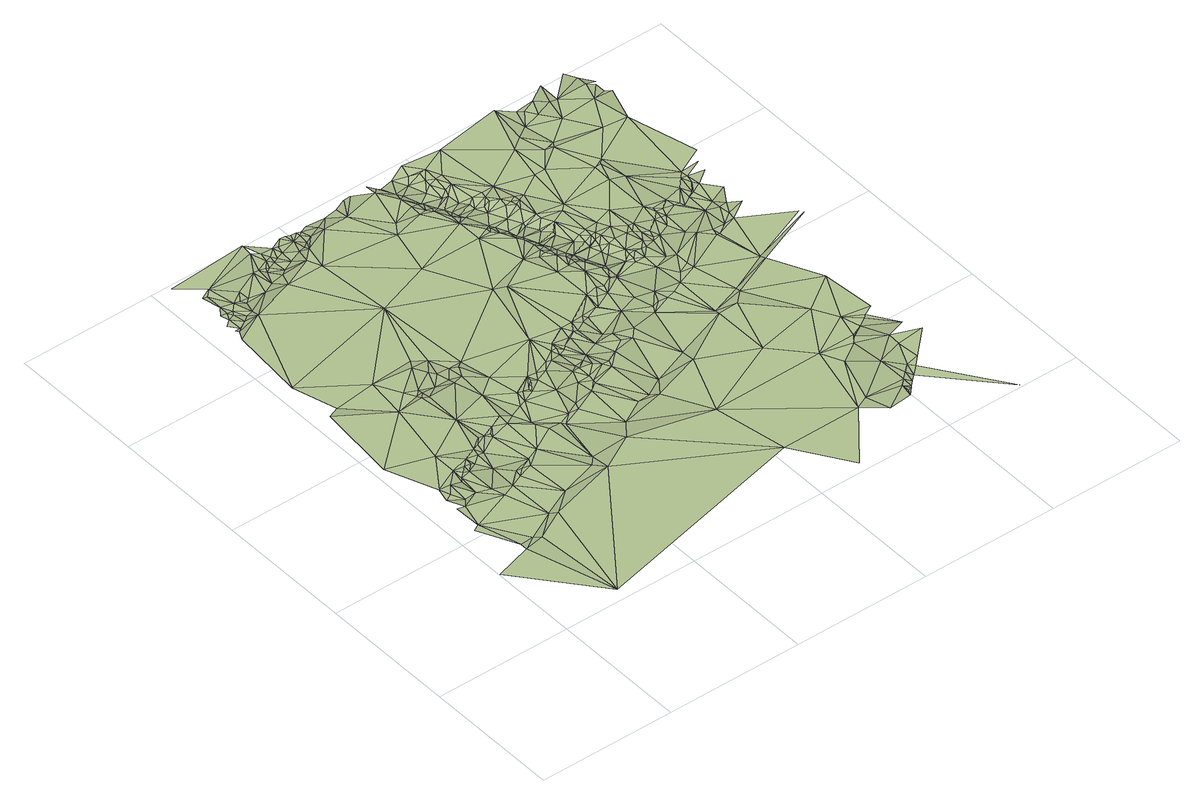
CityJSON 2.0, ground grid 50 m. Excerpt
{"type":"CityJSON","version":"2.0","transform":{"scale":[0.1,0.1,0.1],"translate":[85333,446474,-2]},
"CityObjects":{
"terrain1":{"type":"TINRelief","geometry":[{"type":"CompositeSurface","lod":"1","boundaries":[[[0,1,2]],[[3,4,5]],[[1,6,4]],[[0,7,1]],[[5,4,6]],[[5,8,9]],[[1,7,6]],[[10,11,12]],[[10,8,13]],[[10,13,11]],[[5,14,8]],[[5,6,15]],[[16,12,11]],[[0,17,7]],[[16,11,13]],[[13,8,18]],[[6,7,15]],[[19,12,20]],[[16,13,18]],[[16,21,12]],[[8,14,18]],[[5,15,14]],[[16,18,22]],[[12,21,20]],[[16,22,21]],[[15,7,17]],[[18,23,22]],[[18,24,23]],[[18,14,24]],[[23,21,22]],[[23,25,21]],[[19,26,27]],[[28,23,24]],[[19,20,26]],[[28,25,23]],[[29,21,25]],[[24,14,30]],[[14,15,30]],[[31,20,21]],[[28,29,25]],[[29,31,21]],[[28,24,32]],[[33,29,28]],[[0,34,17]],[[32,24,30]],[[33,31,29]],[[27,26,35]],[[15,17,36]],[[33,28,37]],[[33,37,31]],[[37,28,32]],[[30,15,36]],[[38,20,31]],[[39,31,37]],[[40,32,30]],[[41,35,42]],[[39,37,32]],[[40,30,43]],[[39,38,31]],[[30,36,43]],[[39,32,44]],[[38,45,20]],[[26,20,45]],[[39,44,38]],[[40,43,46]],[[35,26,42]],[[47,38,44]],[[40,48,32]],[[48,44,32]],[[49,43,36]],[[46,43,49]],[[50,38,47]],[[40,46,48]],[[34,36,17]],[[41,51,52]],[[47,44,53]],[[50,45,38]],[[46,49,48]],[[50,47,53]],[[48,54,44]],[[53,44,54]],[[26,55,42]],[[26,45,56]],[[50,53,45]],[[57,58,59]],[[26,60,55]],[[49,36,61]],[[26,56,60]],[[52,51,58]],[[48,49,62]],[[63,59,64]],[[58,65,59]],[[53,54,66]],[[53,67,45]],[[48,62,54]],[[68,64,69]],[[53,66,67]],[[64,59,65]],[[70,68,69]],[[71,56,45]],[[67,66,54]],[[58,51,65]],[[69,64,72]],[[64,65,72]],[[62,49,61]],[[56,73,60]],[[74,55,60]],[[61,36,34]],[[71,73,56]],[[70,69,75]],[[69,72,75]],[[76,70,77]],[[74,60,73]],[[72,65,78]],[[67,79,45]],[[80,42,55]],[[81,54,62]],[[67,54,81]],[[75,72,78]],[[41,42,82]],[[70,75,83]],[[76,77,84]],[[70,83,77]],[[65,51,78]],[[71,85,73]],[[71,45,86]],[[75,78,87]],[[74,73,85]],[[0,88,34]],[[80,55,74]],[[84,77,83]],[[83,75,87]],[[78,51,87]],[[67,81,79]],[[62,61,89]],[[41,82,51]],[[79,90,45]],[[91,81,62]],[[83,87,92]],[[71,86,85]],[[93,42,80]],[[61,34,89]],[[84,83,94]],[[74,85,95]],[[86,45,90]],[[83,92,96]],[[97,62,89]],[[83,96,94]],[[81,98,79]],[[97,91,62]],[[80,74,95]],[[51,99,87]],[[100,96,92]],[[100,94,96]],[[101,98,81]],[[91,101,81]],[[98,90,79]],[[95,85,102]],[[99,92,87]],[[86,103,85]],[[102,85,103]],[[104,84,105]],[[100,92,99]],[[84,94,106]],[[107,97,89]],[[89,34,108]],[[80,95,109]],[[101,110,98]],[[107,101,91]],[[110,90,98]],[[107,91,97]],[[86,90,111]],[[86,111,103]],[[82,42,93]],[[93,80,109]],[[95,102,109]],[[100,106,94]],[[102,103,112]],[[113,107,89]],[[51,114,99]],[[112,103,111]],[[102,112,109]],[[101,115,110]],[[100,99,106]],[[110,116,90]],[[113,89,108]],[[117,111,90]],[[118,101,107]],[[112,111,119]],[[118,115,101]],[[117,90,116]],[[84,106,120]],[[115,116,110]],[[117,119,111]],[[121,109,112]],[[113,118,107]],[[82,114,51]],[[121,112,119]],[[99,122,106]],[[82,93,109]],[[99,114,122]],[[115,123,116]],[[84,120,105]],[[117,121,119]],[[122,124,106]],[[113,125,118]],[[126,123,115]],[[117,116,127]],[[113,108,128]],[[121,82,109]],[[123,127,116]],[[114,129,122]],[[122,130,124]],[[126,131,123]],[[118,132,115]],[[120,106,124]],[[113,128,125]],[[122,129,130]],[[132,126,115]],[[130,133,124]],[[131,127,123]],[[118,125,134]],[[34,88,108]],[[126,135,131]],[[133,136,124]],[[137,133,130]],[[118,134,132]],[[120,124,136]],[[131,135,127]],[[138,130,129]],[[137,136,133]],[[138,137,130]],[[126,139,135]],[[114,140,129]],[[132,139,126]],[[120,136,141]],[[135,139,127]],[[142,136,137]],[[138,142,137]],[[117,143,121]],[[82,144,114]],[[145,141,136]],[[134,125,146]],[[142,145,136]],[[147,127,139]],[[138,129,140]],[[125,128,146]],[[148,105,141]],[[134,149,132]],[[117,127,143]],[[138,150,142]],[[114,144,140]],[[151,145,142]],[[145,148,141]],[[132,152,139]],[[151,142,150]],[[152,147,139]],[[151,148,145]],[[138,140,150]],[[134,146,149]],[[128,108,153]],[[151,150,154]],[[151,154,148]],[[147,143,127]],[[146,128,155]],[[156,152,132]],[[149,156,132]],[[152,157,147]],[[154,158,148]],[[150,140,159]],[[154,150,159]],[[121,160,82]],[[158,161,148]],[[162,149,146]],[[163,140,144]],[[157,143,147]],[[164,157,152]],[[128,165,155]],[[154,166,158]],[[146,155,167]],[[162,146,167]],[[156,164,152]],[[163,159,140]],[[168,156,149]],[[168,149,162]],[[154,159,166]],[[166,161,158]],[[82,169,144]],[[108,88,153]],[[164,170,157]],[[171,159,163]],[[168,172,156]],[[173,164,156]],[[167,155,174]],[[166,159,171]],[[143,160,121]],[[166,175,161]],[[173,156,172]],[[170,143,157]],[[128,153,165]],[[176,171,163]],[[173,177,164]],[[166,178,175]],[[177,170,164]],[[179,163,144]],[[168,162,180]],[[176,166,171]],[[162,167,181]],[[182,172,168]],[[165,174,155]],[[183,173,172]],[[184,178,166]],[[176,163,185]],[[167,174,181]],[[170,186,143]],[[187,170,177]],[[188,166,176]],[[183,177,173]],[[183,172,182]],[[182,168,180]],[[187,186,170]],[[184,166,188]],[[162,181,180]],[[187,177,189]],[[188,176,185]],[[187,189,186]],[[179,185,163]],[[183,190,177]],[[184,188,191]],[[160,169,82]],[[189,177,190]],[[188,185,191]],[[183,182,190]],[[192,186,189]],[[165,193,174]],[[182,180,190]],[[186,194,143]],[[192,189,190]],[[181,174,193]],[[192,195,186]],[[191,185,196]],[[180,197,190]],[[180,181,197]],[[179,144,198]],[[179,196,185]],[[169,198,144]],[[199,191,196]],[[192,190,200]],[[186,195,194]],[[192,200,195]],[[197,201,190]],[[181,201,197]],[[181,193,201]],[[202,200,190]],[[194,203,143]],[[201,202,190]],[[199,196,204]],[[179,204,196]],[[205,195,200]],[[165,153,206]],[[143,203,160]],[[194,195,205]],[[202,205,200]],[[165,206,193]],[[194,205,207]],[[202,208,205]],[[179,209,204]],[[208,207,205]],[[201,210,202]],[[201,193,211]],[[202,212,208]],[[88,213,153]],[[194,207,203]],[[179,198,209]],[[214,213,88]],[[215,207,208]],[[216,212,202]],[[216,202,210]],[[209,217,204]],[[215,208,212]],[[201,211,210]],[[218,207,215]],[[211,193,219]],[[206,219,193]],[[160,220,169]],[[221,215,212]],[[216,210,211]],[[209,198,222]],[[223,217,209]],[[218,215,221]],[[207,224,203]],[[169,225,198]],[[160,203,226]],[[218,224,207]],[[216,211,227]],[[216,228,212]],[[223,209,229]],[[218,221,230]],[[228,221,212]],[[206,153,231]],[[211,219,227]],[[209,222,232]],[[198,233,222]],[[216,227,228]],[[229,209,232]],[[218,230,224]],[[169,220,225]],[[228,230,221]],[[160,226,220]],[[224,234,203]],[[226,203,234]],[[224,230,235]],[[228,235,230]],[[227,219,236]],[[198,225,233]],[[222,233,237]],[[224,235,238]],[[153,213,239]],[[232,222,240]],[[222,237,240]],[[228,227,236]],[[228,241,235]],[[206,242,219]],[[238,235,241]],[[224,238,243]],[[153,239,231]],[[237,233,244]],[[245,232,246]],[[243,238,241]],[[233,247,244]],[[224,248,234]],[[226,234,249]],[[224,243,248]],[[233,225,247]],[[237,244,250]],[[237,250,240]],[[232,240,251]],[[228,252,241]],[[228,236,253]],[[232,251,246]],[[226,254,220]],[[220,255,225]],[[243,241,256]],[[257,244,247]],[[228,253,252]],[[225,258,247]],[[259,250,244]],[[236,219,242]],[[226,249,260]],[[220,261,255]],[[250,262,240]],[[259,244,257]],[[263,261,220]],[[246,251,264]],[[265,251,240]],[[243,256,248]],[[234,266,249]],[[267,268,213]],[[265,240,262]],[[225,269,258]],[[234,248,270]],[[206,231,242]],[[257,247,271]],[[254,263,220]],[[259,262,250]],[[258,272,247]],[[226,260,273]],[[234,270,266]],[[256,241,274]],[[226,275,254]],[[226,273,275]],[[259,257,271]],[[276,269,225]],[[272,271,247]],[[277,260,249]],[[269,278,258]],[[279,225,255]],[[253,236,280]],[[261,281,255]],[[266,277,249]],[[256,274,248]],[[263,281,261]],[[258,282,272]],[[278,282,258]],[[251,283,264]],[[279,276,225]],[[284,270,248]],[[252,285,241]],[[276,278,269]],[[265,286,251]],[[287,260,277]],[[281,279,255]],[[254,288,263]],[[265,262,289]],[[266,287,277]],[[270,290,266]],[[291,270,284]],[[252,253,292]],[[274,241,285]],[[263,293,281]],[[259,294,262]],[[291,290,270]],[[295,273,260]],[[259,271,294]],[[284,248,296]],[[288,297,263]],[[213,268,298]],[[236,299,280]],[[287,295,260]],[[254,300,288]],[[253,280,292]],[[286,283,251]],[[293,279,281]],[[297,293,263]],[[301,248,274]],[[275,302,254]],[[303,275,273]],[[296,248,301]],[[295,304,273]],[[272,305,271]],[[302,300,254]],[[291,284,306]],[[265,289,286]],[[266,307,287]],[[308,272,282]],[[300,297,288]],[[304,303,273]],[[290,309,266]],[[310,278,276]],[[284,296,306]],[[267,311,268]],[[252,292,285]],[[312,282,278]],[[303,302,275]],[[294,289,262]],[[287,313,295]],[[291,314,290]],[[295,315,304]],[[309,307,266]],[[301,274,316]],[[317,276,279]],[[304,318,303]],[[307,313,287]],[[303,318,302]],[[315,318,304]],[[316,274,319]],[[274,285,319]],[[313,315,295]],[[291,306,320]],[[236,321,299]],[[314,309,290]],[[305,294,271]],[[292,280,299]],[[291,320,314]],[[306,296,322]],[[308,305,272]],[[323,279,293]],[[286,324,283]],[[236,242,321]],[[296,301,325]],[[297,323,293]],[[312,308,282]],[[310,312,278]],[[239,213,298]],[[320,309,314]],[[320,306,322]],[[317,310,276]],[[322,296,326]],[[302,327,300]],[[300,328,297]],[[301,316,325]],[[286,289,329]],[[267,330,311]],[[296,325,326]],[[294,331,289]],[[332,302,318]],[[333,283,324]],[[320,322,326]],[[323,317,279]],[[334,318,315]],[[331,329,289]],[[286,335,324]],[[334,315,313]],[[336,294,305]],[[292,299,337]],[[336,331,294]],[[338,313,307]],[[338,307,309]],[[286,329,335]],[[297,328,323]],[[300,327,328]],[[338,309,320]],[[268,311,339]],[[316,319,340]],[[319,285,340]],[[341,327,302]],[[342,308,312]],[[308,343,305]],[[332,341,302]],[[317,344,310]],[[310,342,312]],[[321,337,299]],[[345,329,331]],[[320,326,346]],[[316,340,325]],[[336,345,331]],[[336,305,343]],[[347,332,318]],[[242,231,348]],[[342,343,308]],[[325,349,326]],[[333,324,350]],[[292,351,285]],[[334,347,318]],[[330,352,311]],[[350,324,335]],[[268,353,298]],[[317,354,344]],[[344,355,310]],[[338,334,313]],[[355,342,310]],[[350,335,329]],[[336,343,345]],[[323,356,317]],[[330,357,352]],[[350,329,345]],[[268,339,353]],[[292,337,358]],[[338,320,359]],[[320,346,360]],[[352,357,311]],[[354,355,344]],[[320,360,359]],[[323,328,361]],[[317,362,354]],[[326,349,346]],[[363,343,342]],[[364,345,343]],[[325,365,349]],[[317,356,362]],[[366,328,327]],[[341,367,327]],[[285,368,340]],[[325,340,365]],[[321,242,348]],[[321,358,337]],[[355,363,342]],[[350,345,364]],[[311,357,369]],[[370,341,332]],[[323,371,356]],[[362,355,354]],[[347,370,332]],[[323,361,371]],[[311,369,339]],[[292,358,351]],[[367,366,327]],[[285,351,368]],[[366,361,328]],[[334,370,347]],[[338,370,334]],[[370,367,341]],[[338,359,372]],[[373,362,356]],[[374,346,349]],[[231,239,375]],[[373,356,371]],[[376,360,346]],[[364,343,377]],[[377,343,363]],[[338,372,370]],[[360,378,359]],[[377,363,355]],[[374,376,346]],[[369,379,339]],[[365,380,349]],[[239,298,381]],[[362,377,355]],[[333,350,382]],[[378,372,359]],[[374,349,380]],[[376,378,360]],[[365,340,383]],[[371,361,384]],[[366,384,361]],[[373,385,362]],[[386,340,368]],[[373,371,384]],[[386,387,340]],[[370,372,388]],[[389,339,379]],[[348,231,375]],[[365,383,380]],[[390,376,374]],[[387,383,340]],[[389,353,339]],[[378,388,372]],[[350,364,382]],[[321,391,358]],[[385,377,362]],[[373,384,385]],[[321,348,392]],[[390,374,380]],[[367,393,366]],[[376,394,378]],[[370,393,367]],[[298,353,381]],[[390,394,376]],[[394,388,378]],[[386,368,395]],[[366,396,384]],[[386,397,387]],[[398,351,358]],[[389,379,399]],[[351,395,368]],[[370,388,393]],[[397,383,387]],[[383,400,380]],[[390,380,400]],[[364,377,382]],[[401,353,389]],[[385,384,396]],[[386,395,397]],[[385,396,377]],[[321,392,391]],[[401,389,399]],[[402,388,394]],[[239,381,403]],[[404,383,397]],[[366,405,396]],[[390,406,394]],[[407,398,358]],[[366,393,405]],[[390,400,406]],[[402,393,388]],[[395,404,397]],[[383,408,400]],[[351,409,395]],[[401,399,410]],[[398,411,351]],[[406,402,394]],[[407,358,391]],[[404,412,383]],[[401,413,353]],[[395,414,404]],[[239,403,415]],[[406,400,408]],[[412,408,383]],[[402,405,393]],[[351,411,409]],[[395,409,414]],[[392,348,375]],[[407,416,398]],[[401,410,417]],[[353,418,381]],[[396,419,377]],[[398,416,411]],[[239,415,375]],[[414,412,404]],[[420,403,381]],[[401,417,413]],[[406,408,421]],[[353,413,418]],[[405,419,396]],[[422,402,406]],[[412,423,408]],[[418,420,381]],[[422,405,402]],[[424,414,409]],[[424,412,414]],[[425,410,399]],[[423,421,408]],[[412,426,423]],[[377,427,382]],[[428,403,420]],[[422,406,421]],[[424,426,412]],[[411,429,409]],[[423,430,421]],[[426,430,423]],[[418,428,420]],[[429,424,409]],[[431,426,424]],[[415,403,428]],[[422,421,430]],[[377,419,427]],[[432,430,426]],[[431,432,426]],[[392,433,391]],[[407,434,416]],[[431,424,429]],[[416,434,411]],[[405,435,419]],[[407,391,436]],[[437,413,417]],[[431,429,432]],[[415,428,438]],[[437,418,413]],[[439,430,432]],[[440,429,411]],[[441,405,422]],[[392,375,442]],[[443,428,418]],[[422,430,444]],[[429,439,432]],[[415,438,445]],[[443,438,428]],[[440,411,434]],[[444,430,439]],[[427,419,435]],[[405,446,435]],[[375,415,442]],[[447,439,429]],[[407,448,434]],[[415,445,449]],[[391,433,436]],[[440,447,429]],[[443,445,438]],[[407,436,448]],[[392,442,433]],[[441,422,444]],[[447,450,439]],[[382,427,451]],[[441,446,405]],[[444,439,452]],[[450,452,439]],[[453,447,440]],[[427,435,454]],[[453,450,447]],[[444,452,455]],[[442,415,449]],[[453,452,450]],[[455,452,456]],[[453,456,452]],[[444,455,457]],[[435,458,454]],[[427,454,459]],[[434,448,460]],[[435,446,458]],[[455,456,457]],[[440,434,461]],[[441,444,462]],[[453,463,456]],[[436,464,448]],[[453,440,461]],[[460,448,464]],[[462,444,457]],[[451,427,459]],[[463,457,456]],[[434,460,461]],[[454,458,465]],[[459,454,466]],[[460,464,467]],[[441,468,446]],[[454,465,466]],[[441,462,468]],[[453,461,463]],[[465,458,466]],[[436,469,464]],[[463,470,457]],[[471,459,466]],[[458,446,472]],[[461,460,467]],[[446,468,472]],[[451,459,471]],[[463,473,470]],[[462,472,468]],[[464,469,467]],[[462,457,474]],[[463,461,473]],[[457,470,474]],[[470,473,474]],[[475,436,433]],[[451,471,476]],[[461,467,477]],[[478,473,461]],[[467,469,479]],[[478,474,473]],[[467,479,477]],[[462,480,472]],[[481,471,466]],[[466,458,482]],[[462,474,483]],[[484,476,471]],[[458,472,482]],[[478,461,485]],[[461,477,485]],[[484,471,486]],[[478,487,474]],[[436,488,469]],[[462,483,480]],[[489,477,479]],[[486,471,481]],[[478,490,487]],[[478,485,490]],[[487,483,474]],[[489,485,477]],[[479,469,491]],[[484,492,476]],[[481,466,482]],[[487,490,493]],[[489,479,491]],[[487,493,483]],[[494,490,485]],[[484,486,492]],[[493,495,483]],[[495,480,483]],[[494,493,490]],[[496,485,489]],[[494,495,493]],[[486,481,497]],[[494,485,496]],[[472,480,498]],[[486,497,492]],[[472,498,482]],[[495,499,480]],[[494,500,495]],[[481,501,497]],[[492,497,502]],[[481,482,503]],[[497,501,502]],[[481,503,501]],[[504,498,480]],[[482,498,503]],[[503,505,501]],[[505,506,501]],[[506,507,501]],[[508,503,498]],[[503,509,505]],[[503,510,509]],[[508,510,503]],[[511,506,505]]]}]}
},
"vertices":[
[231,40,11],[137,360,11],[1,320,9],[72,530,6],[139,390,7],[94,540,10],[184,390,10],[205,370,15],[115,630,12],[92,640,8],[91,690,9],[114,700,13],[94,730,23],[139,660,7],[246,600,7],[296,450,6],[138,730,19],[317,430,11],[181,660,12],[23,910,24],[185,860,21],[183,770,23],[184,730,6],[192,740,9],[228,640,13],[206,750,19],[229,1090,21],[49,1200,27],[229,750,10],[225,770,19],[294,620,5],[247,790,24],[296,720,5],[251,770,14],[568,500,12],[94,1220,22],[403,500,5],[266,770,7],[295,810,22],[295,790,14],[341,660,12],[47,1380,22],[247,1240,22],[340,640,5],[318,790,9],[340,950,22],[362,660,10],[319,820,20],[406,680,11],[396,660,4],[338,840,24],[182,1710,22],[71,1650,23],[361,840,20],[387,830,9],[296,1150,22],[319,1090,29],[94,1710,6],[94,1690,14],[113,1710,6],[316,1110,22],[538,540,9],[453,700,11],[86,1740,7],[110,1760,7],[138,1720,13],[385,840,15],[407,860,21],[92,1780,20],[116,1780,17],[115,1810,22],[340,1080,28],[133,1770,8],[337,1110,26],[339,1130,21],[139,1780,13],[95,1870,28],[114,1870,24],[162,1740,8],[454,880,23],[387,1220,25],[460,850,9],[499,1490,22],[160,1800,19],[135,1890,30],[387,1110,21],[441,1080,29],[184,1740,14],[1041,230,12],[567,570,5],[475,990,21],[521,790,12],[202,1790,5],[404,1250,21],[206,1830,21],[410,1170,27],[184,1800,15],[543,750,12],[495,870,7],[275,1790,8],[216,1800,9],[521,810,8],[427,1150,25],[442,1110,21],[48,1960,31],[340,1980,32],[293,1870,23],[588,750,9],[698,570,14],[449,1220,22],[543,890,7],[476,1090,29],[474,1150,22],[600,740,5],[342,1760,24],[569,900,7],[564,930,22],[543,1040,22],[635,770,9],[498,1130,29],[338,1940,28],[521,1150,22],[318,1810,7],[585,930,17],[315,1870,20],[674,770,5],[615,920,7],[635,970,22],[745,630,8],[361,1810,18],[341,1860,6],[610,930,12],[676,880,6],[342,1870,15],[680,790,10],[634,950,20],[361,1890,21],[357,1870,8],[384,1830,11],[660,950,8],[455,1810,24],[363,1920,28],[384,1880,9],[750,1100,22],[474,1760,26],[385,1900,17],[758,810,5],[672,970,17],[410,1920,24],[744,860,13],[426,1850,10],[404,1890,7],[709,970,7],[994,500,10],[431,1900,8],[836,680,6],[766,910,12],[725,990,18],[432,1920,18],[475,1870,9],[811,1350,21],[454,1940,25],[789,840,10],[497,1850,22],[747,990,13],[904,660,14],[493,1920,6],[788,830,7],[790,860,13],[703,1560,22],[770,1020,19],[496,1870,15],[791,910,13],[792,930,6],[879,680,10],[476,1940,22],[520,1890,8],[787,1000,7],[497,1940,16],[589,1890,22],[857,880,13],[878,860,5],[834,900,14],[823,930,11],[520,1940,13],[544,1900,12],[790,1040,22],[790,1020,17],[525,1930,6],[814,1010,7],[849,950,6],[539,1940,6],[823,1020,10],[949,720,6],[859,1080,22],[855,1040,10],[589,1920,11],[882,880,11],[744,1730,23],[566,1950,7],[862,1040,7],[925,900,12],[903,970,10],[851,1330,25],[632,1940,10],[882,1050,16],[1083,720,14],[901,1080,21],[900,1050,10],[678,1890,24],[971,930,12],[1009,920,7],[949,990,6],[1332,230,14],[1173,30,12],[937,1070,10],[969,970,13],[676,1940,20],[949,1090,15],[1083,770,8],[927,1560,22],[963,1080,7],[772,1770,27],[722,1960,19],[1017,1150,21],[925,1650,25],[971,1400,22],[1038,950,12],[1061,1040,6],[747,1960,22],[1011,1100,7],[1284,630,10],[814,1920,27],[857,1760,24],[1015,1290,21],[1020,1100,6],[1137,970,6],[859,1800,26],[1039,1130,16],[1400,500,13],[856,1850,25],[1082,1130,8],[1283,840,10],[1062,1160,22],[881,1760,26],[813,1960,24],[834,1940,19],[899,1740,27],[1081,1240,23],[1017,1380,20],[882,1800,23],[871,1890,9],[1129,1060,10],[1146,990,12],[1016,1490,23],[971,1580,23],[1084,1150,20],[904,1760,22],[926,1690,24],[904,1800,13],[1037,1400,24],[972,1560,24],[905,1810,7],[992,1540,23],[854,1940,6],[882,1870,10],[1062,1350,23],[1400,160,21],[1377,250,15],[948,1670,20],[1060,1290,23],[929,1760,9],[938,1740,10],[1039,1430,23],[1123,1170,20],[1032,1470,20],[964,1670,13],[1038,1380,26],[954,1690,12],[999,1600,8],[1175,1000,10],[988,1580,19],[951,1720,7],[903,1950,6],[1083,1290,24],[1151,1170,6],[927,1900,6],[1060,1380,23],[1016,1520,19],[948,1840,5],[1080,1330,22],[1084,1310,23],[1192,1040,14],[1008,1580,9],[971,1790,6],[1060,1410,19],[1106,1270,25],[1025,1540,10],[1434,420,15],[1211,1000,5],[1034,1510,9],[1130,1220,23],[1042,1490,12],[1060,1440,12],[1060,1420,16],[986,1780,14],[1105,1290,20],[1085,1380,13],[994,1740,6],[1096,1350,13],[1016,1690,6],[1488,210,30],[1013,1710,13],[1081,1400,11],[1104,1330,13],[1070,1420,12],[1142,1200,24],[1035,1650,7],[1064,1440,7],[1151,1170,12],[1112,1330,9],[1284,860,6],[1126,1290,11],[1062,1590,8],[942,1920,23],[1154,1230,10],[1133,1290,5],[1085,1530,5],[1085,1540,10],[969,1870,25],[1480,160,30],[970,1850,20],[1105,1480,8],[949,1960,34],[1129,1440,7],[972,1900,32],[993,1800,22],[1245,1010,5],[1152,1380,9],[1511,230,31],[1218,1210,6],[1106,1490,7],[1031,1720,24],[1014,1800,33],[1038,1670,16],[994,1850,32],[1174,1330,7],[1129,1450,13],[1354,840,13],[1189,1290,6],[994,1900,35],[1275,1130,6],[1490,180,30],[1510,340,30],[1057,1670,29],[1058,1690,32],[1082,1620,31],[1508,190,24],[1285,1030,6],[1173,1350,15],[1174,1330,10],[1106,1580,32],[1084,1650,35],[1060,1710,35],[1017,1850,35],[1196,1270,5],[1128,1530,32],[1129,1510,28],[1240,1190,6],[1516,200,20],[1150,1470,29],[1107,1600,35],[1174,1380,22],[1101,1620,36],[1195,1310,16],[1512,680,10],[1197,1330,23],[1105,1710,35],[1197,1350,28],[1536,220,16],[1219,1290,24],[1511,470,15],[1084,1940,39],[1241,1240,22],[1127,1610,36],[1123,1630,37],[1242,1200,11],[1240,1220,18],[1197,1380,32],[1533,250,34],[1217,1330,32],[1399,900,7],[1397,880,10],[1196,1490,35],[1212,1350,33],[1276,1190,5],[1151,1620,36],[1261,1220,21],[1309,1060,12],[1558,240,15],[1241,1290,32],[1557,270,37],[1242,1380,35],[1533,500,15],[1287,1220,15],[1220,1510,35],[1263,1340,35],[1362,1060,6],[1287,1290,30],[1329,1150,6],[1583,260,26],[1353,1130,14],[1309,1240,20],[1597,360,39],[1307,1220,11],[1556,590,13],[1353,1080,13],[1604,280,39],[1601,410,38],[1236,1670,36],[1531,490,19],[1309,1310,34],[1309,1400,36],[1308,1290,26],[1344,1230,7],[1779,0,15],[1327,1270,26],[1264,1800,36],[1576,520,14],[1376,1240,6],[1329,1310,32],[1351,1240,12],[1353,1260,22],[1555,950,11],[1465,1170,15],[1275,1670,37],[1550,970,5],[1697,370,40],[1609,540,14],[1398,1290,24],[1443,1200,9],[1398,1510,36],[1645,770,10],[1668,430,39],[1400,1350,35],[1621,550,15],[1400,1580,36],[1422,1260,6],[1511,1130,9],[1659,570,15],[1421,1290,20],[1330,1980,37],[1419,1310,30],[1442,1290,16],[1331,1740,37],[1422,1330,30],[1444,1310,29],[1475,1330,32],[1359,1730,41],[1308,1830,41],[1511,1150,14],[1555,1240,8],[1445,1490,39],[1489,1310,19],[1521,1130,6],[1351,1740,41],[1374,1750,37],[1557,1150,11],[1421,1580,40],[1601,1160,5],[1512,1310,14],[1354,1860,37],[1440,1600,36],[1523,1300,5],[1544,1350,30],[1781,1040,11],[1374,1930,40],[1596,1220,13],[1557,1320,6],[1600,1180,12],[1590,1400,35],[1466,1820,37],[1535,1710,37],[1572,1380,34],[1398,1920,36],[1599,1260,6],[1421,1880,37],[1577,1330,10],[1775,1060,5],[1621,1220,16],[1581,1330,6],[1667,1200,10],[1447,1940,38],[1600,1360,16],[1620,1350,7],[1598,1380,29],[1667,1290,6],[1482,1900,40],[1625,1700,36],[1666,1410,30],[1667,1380,15],[1512,1900,35],[1512,1980,36],[1600,1830,37],[1692,1450,35],[1624,1900,36],[1625,1940,32],[1601,1980,34],[1670,1830,32],[1647,1880,34],[1647,1840,35],[1670,1910,14]
]}
